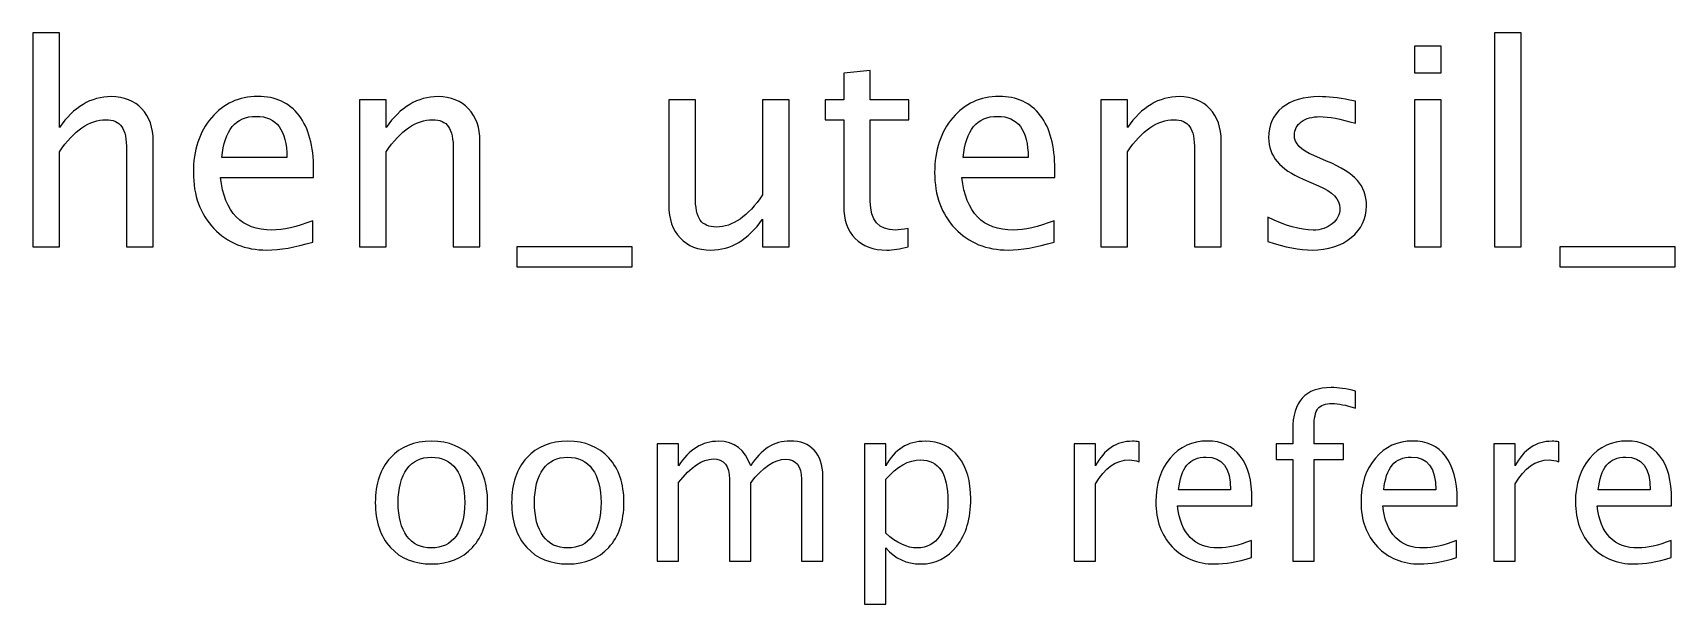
# Model space of a CAD drawing. Header units: centimetres. Extents: x -42.9 to 42.9, y -9 to 28.7.
# Drawn here: x -11.27 to 4.39, y 23.26 to 28.71 of the extents above; entities that cross this region are included whole.
import ezdxf

# ---------------------------------------------------------------- set-up
doc = ezdxf.new("R2010")
doc.units = ezdxf.units.CM
doc.header["$MEASUREMENT"] = 0
doc.layers.add('Layer 1', color=7, linetype='Continuous')

msp = doc.modelspace()

# ---------------------------------------------------------------- linework, layer by layer
at = {"layer": 'Layer 1'}
for points, knots in [([(-11.2712, 26.67044), (-11.2712, 26.67044), (-11.2712, 28.71037), (-11.2712, 28.71037), (-11.2712, 28.71037), (-11.2712, 28.71037), (-11.0172, 28.71037), (-11.0172, 28.71037), (-11.0172, 28.71037), (-11.0172, 28.71037), (-11.0172, 27.80771), (-11.0172, 27.80771), (-11.0172, 27.80771), (-10.8827, 28.00394), (-10.71778, 28.10183), (-10.52287, 28.10183), (-10.52287, 28.10183), (-10.40028, 28.10183), (-10.30283, 28.06347), (-10.23095, 27.9863), (-10.23095, 27.9863), (-10.15907, 27.90957), (-10.12291, 27.80594), (-10.12291, 27.6763), (-10.12291, 27.6763), (-10.12291, 27.6763), (-10.12291, 26.67044), (-10.12291, 26.67044), (-10.12291, 26.67044), (-10.12291, 26.67044), (-10.37691, 26.67044), (-10.37691, 26.67044), (-10.37691, 26.67044), (-10.37691, 26.67044), (-10.37691, 27.59339), (-10.37691, 27.59339), (-10.37691, 27.59339), (-10.37691, 27.69746), (-10.39234, 27.77155), (-10.42277, 27.81564), (-10.42277, 27.81564), (-10.45364, 27.86018), (-10.50435, 27.88223), (-10.57535, 27.88223), (-10.57535, 27.88223), (-10.73145, 27.88223), (-10.87874, 27.78037), (-11.0172, 27.57664), (-11.0172, 27.57664), (-11.0172, 27.57664), (-11.0172, 26.67044), (-11.0172, 26.67044), (-11.0172, 26.67044), (-11.0172, 26.67044), (-11.2712, 26.67044), (-11.2712, 26.67044)], [0, 0, 0, 0, 0.06666667, 0.06666667, 0.06666667, 0.06666667, 0.13333333, 0.13333333, 0.13333333, 0.13333333, 0.2, 0.2, 0.2, 0.2, 0.26666667, 0.26666667, 0.26666667, 0.26666667, 0.33333333, 0.33333333, 0.33333333, 0.33333333, 0.4, 0.4, 0.4, 0.4, 0.46666667, 0.46666667, 0.46666667, 0.46666667, 0.53333333, 0.53333333, 0.53333333, 0.53333333, 0.6, 0.6, 0.6, 0.6, 0.66666667, 0.66666667, 0.66666667, 0.66666667, 0.73333333, 0.73333333, 0.73333333, 0.73333333, 0.8, 0.8, 0.8, 0.8, 0.86666667, 0.86666667, 0.86666667, 0.86666667, 1, 1, 1, 1]), ([(2.67188, 26.67044), (2.67188, 26.67044), (2.67188, 28.71037), (2.67188, 28.71037), (2.67188, 28.71037), (2.67188, 28.71037), (2.92588, 28.71037), (2.92588, 28.71037), (2.92588, 28.71037), (2.92588, 28.71037), (2.92588, 26.67044), (2.92588, 26.67044), (2.92588, 26.67044), (2.92588, 26.67044), (2.67188, 26.67044), (2.67188, 26.67044)], [0, 0, 0, 0, 0.2, 0.2, 0.2, 0.2, 0.4, 0.4, 0.4, 0.4, 0.6, 0.6, 0.6, 0.6, 1, 1, 1, 1]), ([(1.90724, 28.32938), (1.90724, 28.32938), (1.90724, 28.58338), (1.90724, 28.58338), (1.90724, 28.58338), (1.90724, 28.58338), (2.16124, 28.58338), (2.16124, 28.58338), (2.16124, 28.58338), (2.16124, 28.58338), (2.16124, 28.32938), (2.16124, 28.32938), (2.16124, 28.32938), (2.16124, 28.32938), (1.90724, 28.32938), (1.90724, 28.32938)], [0, 0, 0, 0, 0.2, 0.2, 0.2, 0.2, 0.4, 0.4, 0.4, 0.4, 0.6, 0.6, 0.6, 0.6, 1, 1, 1, 1]), ([(-2.92052, 26.67088), (-2.99901, 26.64927), (-3.06736, 26.63869), (-3.12513, 26.63869), (-3.12513, 26.63869), (-3.25478, 26.63869), (-3.35576, 26.67573), (-3.42808, 26.74981), (-3.42808, 26.74981), (-3.50084, 26.8239), (-3.537, 26.92664), (-3.537, 27.0585), (-3.537, 27.0585), (-3.537, 27.0585), (-3.537, 27.88223), (-3.537, 27.88223), (-3.537, 27.88223), (-3.537, 27.88223), (-3.7125, 27.88223), (-3.7125, 27.88223), (-3.7125, 27.88223), (-3.7125, 27.88223), (-3.7125, 28.07273), (-3.7125, 28.07273), (-3.7125, 28.07273), (-3.7125, 28.07273), (-3.537, 28.07273), (-3.537, 28.07273), (-3.537, 28.07273), (-3.537, 28.07273), (-3.537, 28.32629), (-3.537, 28.32629), (-3.537, 28.32629), (-3.537, 28.32629), (-3.283, 28.35054), (-3.283, 28.35054), (-3.283, 28.35054), (-3.283, 28.35054), (-3.283, 28.07273), (-3.283, 28.07273), (-3.283, 28.07273), (-3.283, 28.07273), (-2.91523, 28.07273), (-2.91523, 28.07273), (-2.91523, 28.07273), (-2.91523, 28.07273), (-2.91523, 27.88223), (-2.91523, 27.88223), (-2.91523, 27.88223), (-2.91523, 27.88223), (-3.283, 27.88223), (-3.283, 27.88223), (-3.283, 27.88223), (-3.283, 27.88223), (-3.283, 27.10436), (-3.283, 27.10436), (-3.283, 27.10436), (-3.283, 26.92091), (-3.20318, 26.82919), (-3.04399, 26.82919), (-3.04399, 26.82919), (-3.01004, 26.82919), (-2.96903, 26.83492), (-2.92052, 26.84595), (-2.92052, 26.84595), (-2.92052, 26.84595), (-2.92052, 26.67088), (-2.92052, 26.67088)], [0, 0, 0, 0, 0.05555556, 0.05555556, 0.05555556, 0.05555556, 0.11111111, 0.11111111, 0.11111111, 0.11111111, 0.16666667, 0.16666667, 0.16666667, 0.16666667, 0.22222222, 0.22222222, 0.22222222, 0.22222222, 0.27777778, 0.27777778, 0.27777778, 0.27777778, 0.33333333, 0.33333333, 0.33333333, 0.33333333, 0.38888889, 0.38888889, 0.38888889, 0.38888889, 0.44444444, 0.44444444, 0.44444444, 0.44444444, 0.5, 0.5, 0.5, 0.5, 0.55555556, 0.55555556, 0.55555556, 0.55555556, 0.61111111, 0.61111111, 0.61111111, 0.61111111, 0.66666667, 0.66666667, 0.66666667, 0.66666667, 0.72222222, 0.72222222, 0.72222222, 0.72222222, 0.77777778, 0.77777778, 0.77777778, 0.77777778, 0.83333333, 0.83333333, 0.83333333, 0.83333333, 0.88888889, 0.88888889, 0.88888889, 0.88888889, 1, 1, 1, 1]), ([(-8.59979, 26.71542), (-8.77045, 26.66427), (-8.91641, 26.63869), (-9.03812, 26.63869), (-9.03812, 26.63869), (-9.24582, 26.63869), (-9.41471, 26.70748), (-9.54479, 26.84462), (-9.54479, 26.84462), (-9.67488, 26.98177), (-9.74015, 27.15948), (-9.74015, 27.3782), (-9.74015, 27.3782), (-9.74015, 27.59031), (-9.68282, 27.76449), (-9.56773, 27.90075), (-9.56773, 27.90075), (-9.45263, 28.03657), (-9.30535, 28.10448), (-9.12587, 28.10448), (-9.12587, 28.10448), (-8.9561, 28.10448), (-8.82469, 28.04407), (-8.73208, 27.92324), (-8.73208, 27.92324), (-8.63948, 27.80241), (-8.59318, 27.63132), (-8.59318, 27.40951), (-8.59318, 27.40951), (-8.59318, 27.40951), (-8.5945, 27.3319), (-8.5945, 27.3319), (-8.5945, 27.3319), (-8.5945, 27.3319), (-9.48085, 27.3319), (-9.48085, 27.3319), (-9.48085, 27.3319), (-9.44381, 26.99676), (-9.28021, 26.82919), (-8.99049, 26.82919), (-8.99049, 26.82919), (-8.88422, 26.82919), (-8.75413, 26.85918), (-8.59979, 26.91915), (-8.59979, 26.91915), (-8.59979, 26.91915), (-8.59979, 26.71542), (-8.59979, 26.71542)], [0, 0, 0, 0, 0.07692308, 0.07692308, 0.07692308, 0.07692308, 0.15384615, 0.15384615, 0.15384615, 0.15384615, 0.23076923, 0.23076923, 0.23076923, 0.23076923, 0.30769231, 0.30769231, 0.30769231, 0.30769231, 0.38461538, 0.38461538, 0.38461538, 0.38461538, 0.46153846, 0.46153846, 0.46153846, 0.46153846, 0.53846154, 0.53846154, 0.53846154, 0.53846154, 0.61538462, 0.61538462, 0.61538462, 0.61538462, 0.69230769, 0.69230769, 0.69230769, 0.69230769, 0.76923077, 0.76923077, 0.76923077, 0.76923077, 0.84615385, 0.84615385, 0.84615385, 0.84615385, 1, 1, 1, 1]), ([(-8.15485, 26.67044), (-8.15485, 26.67044), (-8.15485, 28.07273), (-8.15485, 28.07273), (-8.15485, 28.07273), (-8.15485, 28.07273), (-7.90085, 28.07273), (-7.90085, 28.07273), (-7.90085, 28.07273), (-7.90085, 28.07273), (-7.90085, 27.80771), (-7.90085, 27.80771), (-7.90085, 27.80771), (-7.76635, 28.00394), (-7.60143, 28.10183), (-7.40652, 28.10183), (-7.40652, 28.10183), (-7.28393, 28.10183), (-7.18648, 28.06347), (-7.1146, 27.9863), (-7.1146, 27.9863), (-7.04272, 27.90957), (-7.00656, 27.80594), (-7.00656, 27.6763), (-7.00656, 27.6763), (-7.00656, 27.6763), (-7.00656, 26.67044), (-7.00656, 26.67044), (-7.00656, 26.67044), (-7.00656, 26.67044), (-7.26056, 26.67044), (-7.26056, 26.67044), (-7.26056, 26.67044), (-7.26056, 26.67044), (-7.26056, 27.59339), (-7.26056, 27.59339), (-7.26056, 27.59339), (-7.26056, 27.69746), (-7.27599, 27.77155), (-7.30642, 27.81564), (-7.30642, 27.81564), (-7.33729, 27.86018), (-7.388, 27.88223), (-7.459, 27.88223), (-7.459, 27.88223), (-7.6151, 27.88223), (-7.76239, 27.78037), (-7.90085, 27.57664), (-7.90085, 27.57664), (-7.90085, 27.57664), (-7.90085, 26.67044), (-7.90085, 26.67044), (-7.90085, 26.67044), (-7.90085, 26.67044), (-8.15485, 26.67044), (-8.15485, 26.67044)], [0, 0, 0, 0, 0.06666667, 0.06666667, 0.06666667, 0.06666667, 0.13333333, 0.13333333, 0.13333333, 0.13333333, 0.2, 0.2, 0.2, 0.2, 0.26666667, 0.26666667, 0.26666667, 0.26666667, 0.33333333, 0.33333333, 0.33333333, 0.33333333, 0.4, 0.4, 0.4, 0.4, 0.46666667, 0.46666667, 0.46666667, 0.46666667, 0.53333333, 0.53333333, 0.53333333, 0.53333333, 0.6, 0.6, 0.6, 0.6, 0.66666667, 0.66666667, 0.66666667, 0.66666667, 0.73333333, 0.73333333, 0.73333333, 0.73333333, 0.8, 0.8, 0.8, 0.8, 0.86666667, 0.86666667, 0.86666667, 0.86666667, 1, 1, 1, 1]), ([(-4.31134, 26.67044), (-4.31134, 26.67044), (-4.31134, 26.93414), (-4.31134, 26.93414), (-4.31134, 26.93414), (-4.44672, 26.73703), (-4.61121, 26.63869), (-4.80435, 26.63869), (-4.80435, 26.63869), (-4.92694, 26.63869), (-5.0244, 26.67705), (-5.09672, 26.75422), (-5.09672, 26.75422), (-5.16948, 26.83139), (-5.20564, 26.93502), (-5.20564, 27.06599), (-5.20564, 27.06599), (-5.20564, 27.06599), (-5.20564, 28.07273), (-5.20564, 28.07273), (-5.20564, 28.07273), (-5.20564, 28.07273), (-4.95164, 28.07273), (-4.95164, 28.07273), (-4.95164, 28.07273), (-4.95164, 28.07273), (-4.95164, 27.14889), (-4.95164, 27.14889), (-4.95164, 27.14889), (-4.95164, 27.0435), (-4.9362, 26.96898), (-4.90577, 26.92488), (-4.90577, 26.92488), (-4.87491, 26.88034), (-4.82375, 26.85829), (-4.75188, 26.85829), (-4.75188, 26.85829), (-4.59665, 26.85829), (-4.44937, 26.96016), (-4.31134, 27.16433), (-4.31134, 27.16433), (-4.31134, 27.16433), (-4.31134, 28.07273), (-4.31134, 28.07273), (-4.31134, 28.07273), (-4.31134, 28.07273), (-4.05735, 28.07273), (-4.05735, 28.07273), (-4.05735, 28.07273), (-4.05735, 28.07273), (-4.05735, 26.67044), (-4.05735, 26.67044), (-4.05735, 26.67044), (-4.05735, 26.67044), (-4.31134, 26.67044), (-4.31134, 26.67044)], [0, 0, 0, 0, 0.06666667, 0.06666667, 0.06666667, 0.06666667, 0.13333333, 0.13333333, 0.13333333, 0.13333333, 0.2, 0.2, 0.2, 0.2, 0.26666667, 0.26666667, 0.26666667, 0.26666667, 0.33333333, 0.33333333, 0.33333333, 0.33333333, 0.4, 0.4, 0.4, 0.4, 0.46666667, 0.46666667, 0.46666667, 0.46666667, 0.53333333, 0.53333333, 0.53333333, 0.53333333, 0.6, 0.6, 0.6, 0.6, 0.66666667, 0.66666667, 0.66666667, 0.66666667, 0.73333333, 0.73333333, 0.73333333, 0.73333333, 0.8, 0.8, 0.8, 0.8, 0.86666667, 0.86666667, 0.86666667, 0.86666667, 1, 1, 1, 1]), ([(-1.52881, 26.71542), (-1.69947, 26.66427), (-1.84543, 26.63869), (-1.96714, 26.63869), (-1.96714, 26.63869), (-2.17484, 26.63869), (-2.34373, 26.70748), (-2.47381, 26.84462), (-2.47381, 26.84462), (-2.6039, 26.98177), (-2.66917, 27.15948), (-2.66917, 27.3782), (-2.66917, 27.3782), (-2.66917, 27.59031), (-2.61184, 27.76449), (-2.49675, 27.90075), (-2.49675, 27.90075), (-2.38165, 28.03657), (-2.23437, 28.10448), (-2.05489, 28.10448), (-2.05489, 28.10448), (-1.88512, 28.10448), (-1.75371, 28.04407), (-1.6611, 27.92324), (-1.6611, 27.92324), (-1.5685, 27.80241), (-1.5222, 27.63132), (-1.5222, 27.40951), (-1.5222, 27.40951), (-1.5222, 27.40951), (-1.52352, 27.3319), (-1.52352, 27.3319), (-1.52352, 27.3319), (-1.52352, 27.3319), (-2.40987, 27.3319), (-2.40987, 27.3319), (-2.40987, 27.3319), (-2.37283, 26.99676), (-2.20923, 26.82919), (-1.91951, 26.82919), (-1.91951, 26.82919), (-1.81324, 26.82919), (-1.68315, 26.85918), (-1.52881, 26.91915), (-1.52881, 26.91915), (-1.52881, 26.91915), (-1.52881, 26.71542), (-1.52881, 26.71542)], [0, 0, 0, 0, 0.07692308, 0.07692308, 0.07692308, 0.07692308, 0.15384615, 0.15384615, 0.15384615, 0.15384615, 0.23076923, 0.23076923, 0.23076923, 0.23076923, 0.30769231, 0.30769231, 0.30769231, 0.30769231, 0.38461538, 0.38461538, 0.38461538, 0.38461538, 0.46153846, 0.46153846, 0.46153846, 0.46153846, 0.53846154, 0.53846154, 0.53846154, 0.53846154, 0.61538462, 0.61538462, 0.61538462, 0.61538462, 0.69230769, 0.69230769, 0.69230769, 0.69230769, 0.76923077, 0.76923077, 0.76923077, 0.76923077, 0.84615385, 0.84615385, 0.84615385, 0.84615385, 1, 1, 1, 1]), ([(-1.08387, 26.67044), (-1.08387, 26.67044), (-1.08387, 28.07273), (-1.08387, 28.07273), (-1.08387, 28.07273), (-1.08387, 28.07273), (-0.82987, 28.07273), (-0.82987, 28.07273), (-0.82987, 28.07273), (-0.82987, 28.07273), (-0.82987, 27.80771), (-0.82987, 27.80771), (-0.82987, 27.80771), (-0.69537, 28.00394), (-0.53045, 28.10183), (-0.33554, 28.10183), (-0.33554, 28.10183), (-0.21295, 28.10183), (-0.1155, 28.06347), (-0.04362, 27.9863), (-0.04362, 27.9863), (0.02826, 27.90957), (0.06442, 27.80594), (0.06442, 27.6763), (0.06442, 27.6763), (0.06442, 27.6763), (0.06442, 26.67044), (0.06442, 26.67044), (0.06442, 26.67044), (0.06442, 26.67044), (-0.18958, 26.67044), (-0.18958, 26.67044), (-0.18958, 26.67044), (-0.18958, 26.67044), (-0.18958, 27.59339), (-0.18958, 27.59339), (-0.18958, 27.59339), (-0.18958, 27.69746), (-0.20501, 27.77155), (-0.23544, 27.81564), (-0.23544, 27.81564), (-0.26631, 27.86018), (-0.31702, 27.88223), (-0.38802, 27.88223), (-0.38802, 27.88223), (-0.54412, 27.88223), (-0.69141, 27.78037), (-0.82987, 27.57664), (-0.82987, 27.57664), (-0.82987, 27.57664), (-0.82987, 26.67044), (-0.82987, 26.67044), (-0.82987, 26.67044), (-0.82987, 26.67044), (-1.08387, 26.67044), (-1.08387, 26.67044)], [0, 0, 0, 0, 0.06666667, 0.06666667, 0.06666667, 0.06666667, 0.13333333, 0.13333333, 0.13333333, 0.13333333, 0.2, 0.2, 0.2, 0.2, 0.26666667, 0.26666667, 0.26666667, 0.26666667, 0.33333333, 0.33333333, 0.33333333, 0.33333333, 0.4, 0.4, 0.4, 0.4, 0.46666667, 0.46666667, 0.46666667, 0.46666667, 0.53333333, 0.53333333, 0.53333333, 0.53333333, 0.6, 0.6, 0.6, 0.6, 0.66666667, 0.66666667, 0.66666667, 0.66666667, 0.73333333, 0.73333333, 0.73333333, 0.73333333, 0.8, 0.8, 0.8, 0.8, 0.86666667, 0.86666667, 0.86666667, 0.86666667, 1, 1, 1, 1]), ([(0.50804, 26.72071), (0.50804, 26.72071), (0.50804, 26.95354), (0.50804, 26.95354), (0.50804, 26.95354), (0.67429, 26.87064), (0.81848, 26.82919), (0.94151, 26.82919), (0.94151, 26.82919), (1.01472, 26.82919), (1.07557, 26.84903), (1.12364, 26.88872), (1.12364, 26.88872), (1.1717, 26.92797), (1.19595, 26.97736), (1.19595, 27.03689), (1.19595, 27.03689), (1.19595, 27.12376), (1.12849, 27.19564), (0.99355, 27.25252), (0.99355, 27.25252), (0.99355, 27.25252), (0.84494, 27.31558), (0.84494, 27.31558), (0.84494, 27.31558), (0.62578, 27.40642), (0.51598, 27.53783), (0.51598, 27.70849), (0.51598, 27.70849), (0.51598, 27.83064), (0.55919, 27.92677), (0.64562, 27.99688), (0.64562, 27.99688), (0.73205, 28.067), (0.85067, 28.10183), (1.00105, 28.10183), (1.00105, 28.10183), (1.0791, 28.10183), (1.17611, 28.09125), (1.2912, 28.06964), (1.2912, 28.06964), (1.2912, 28.06964), (1.34412, 28.0595), (1.34412, 28.0595), (1.34412, 28.0595), (1.34412, 28.0595), (1.34412, 27.84783), (1.34412, 27.84783), (1.34412, 27.84783), (1.20257, 27.89017), (1.08968, 27.91133), (1.00545, 27.91133), (1.00545, 27.91133), (0.93137, 27.91133), (0.87272, 27.89502), (0.82818, 27.86283), (0.82818, 27.86283), (0.78409, 27.83064), (0.76204, 27.78742), (0.76204, 27.73318), (0.76204, 27.73318), (0.76204, 27.65689), (0.82377, 27.59207), (0.94769, 27.5396), (0.94769, 27.5396), (0.94769, 27.5396), (1.06984, 27.488), (1.06984, 27.488), (1.06984, 27.488), (1.2083, 27.42979), (1.3062, 27.36806), (1.36352, 27.30323), (1.36352, 27.30323), (1.42129, 27.23841), (1.44995, 27.15727), (1.44995, 27.06026), (1.44995, 27.06026), (1.44995, 26.93723), (1.40145, 26.83625), (1.30399, 26.75731), (1.30399, 26.75731), (1.20698, 26.67838), (1.08262, 26.63869), (0.93137, 26.63869), (0.93137, 26.63869), (0.81496, 26.63869), (0.67429, 26.66603), (0.50804, 26.72071)], [0, 0, 0, 0, 0.04347826, 0.04347826, 0.04347826, 0.04347826, 0.08695652, 0.08695652, 0.08695652, 0.08695652, 0.13043478, 0.13043478, 0.13043478, 0.13043478, 0.17391304, 0.17391304, 0.17391304, 0.17391304, 0.2173913, 0.2173913, 0.2173913, 0.2173913, 0.26086957, 0.26086957, 0.26086957, 0.26086957, 0.30434783, 0.30434783, 0.30434783, 0.30434783, 0.34782609, 0.34782609, 0.34782609, 0.34782609, 0.39130435, 0.39130435, 0.39130435, 0.39130435, 0.43478261, 0.43478261, 0.43478261, 0.43478261, 0.47826087, 0.47826087, 0.47826087, 0.47826087, 0.52173913, 0.52173913, 0.52173913, 0.52173913, 0.56521739, 0.56521739, 0.56521739, 0.56521739, 0.60869565, 0.60869565, 0.60869565, 0.60869565, 0.65217391, 0.65217391, 0.65217391, 0.65217391, 0.69565217, 0.69565217, 0.69565217, 0.69565217, 0.73913043, 0.73913043, 0.73913043, 0.73913043, 0.7826087, 0.7826087, 0.7826087, 0.7826087, 0.82608696, 0.82608696, 0.82608696, 0.82608696, 0.86956522, 0.86956522, 0.86956522, 0.86956522, 0.91304348, 0.91304348, 0.91304348, 0.91304348, 1, 1, 1, 1]), ([(1.90724, 26.67044), (1.90724, 26.67044), (1.90724, 28.07273), (1.90724, 28.07273), (1.90724, 28.07273), (1.90724, 28.07273), (2.16124, 28.07273), (2.16124, 28.07273), (2.16124, 28.07273), (2.16124, 28.07273), (2.16124, 26.67044), (2.16124, 26.67044), (2.16124, 26.67044), (2.16124, 26.67044), (1.90724, 26.67044), (1.90724, 26.67044)], [0, 0, 0, 0, 0.2, 0.2, 0.2, 0.2, 0.4, 0.4, 0.4, 0.4, 0.6, 0.6, 0.6, 0.6, 1, 1, 1, 1]), ([(-9.46762, 27.5224), (-9.46762, 27.5224), (-8.8485, 27.5224), (-8.8485, 27.5224), (-8.8485, 27.5224), (-8.8485, 27.78345), (-8.94596, 27.91398), (-9.14042, 27.91398), (-9.14042, 27.91398), (-9.33622, 27.91398), (-9.44514, 27.78345), (-9.46762, 27.5224)], [0, 0, 0, 0, 0.25, 0.25, 0.25, 0.25, 0.5, 0.5, 0.5, 0.5, 1, 1, 1, 1]), ([(-2.39664, 27.5224), (-2.39664, 27.5224), (-1.77752, 27.5224), (-1.77752, 27.5224), (-1.77752, 27.5224), (-1.77752, 27.78345), (-1.87498, 27.91398), (-2.06944, 27.91398), (-2.06944, 27.91398), (-2.26524, 27.91398), (-2.37416, 27.78345), (-2.39664, 27.5224)], [0, 0, 0, 0, 0.25, 0.25, 0.25, 0.25, 0.5, 0.5, 0.5, 0.5, 1, 1, 1, 1]), ([(-6.65555, 26.47994), (-6.65555, 26.47994), (-6.65555, 26.67044), (-6.65555, 26.67044), (-6.65555, 26.67044), (-6.65555, 26.67044), (-5.55488, 26.67044), (-5.55488, 26.67044), (-5.55488, 26.67044), (-5.55488, 26.67044), (-5.55488, 26.47994), (-5.55488, 26.47994), (-5.55488, 26.47994), (-5.55488, 26.47994), (-6.65555, 26.47994), (-6.65555, 26.47994)], [0, 0, 0, 0, 0.2, 0.2, 0.2, 0.2, 0.4, 0.4, 0.4, 0.4, 0.6, 0.6, 0.6, 0.6, 1, 1, 1, 1]), ([(3.29364, 26.47994), (3.29364, 26.47994), (3.29364, 26.67044), (3.29364, 26.67044), (3.29364, 26.67044), (3.29364, 26.67044), (4.39431, 26.67044), (4.39431, 26.67044), (4.39431, 26.67044), (4.39431, 26.67044), (4.39431, 26.47994), (4.39431, 26.47994), (4.39431, 26.47994), (4.39431, 26.47994), (3.29364, 26.47994), (3.29364, 26.47994)], [0, 0, 0, 0, 0.2, 0.2, 0.2, 0.2, 0.4, 0.4, 0.4, 0.4, 0.6, 0.6, 0.6, 0.6, 1, 1, 1, 1]), ([(0.7465, 23.67044), (0.7465, 23.67044), (0.7465, 24.63987), (0.7465, 24.63987), (0.7465, 24.63987), (0.7465, 24.63987), (0.5874, 24.63987), (0.5874, 24.63987), (0.5874, 24.63987), (0.5874, 24.63987), (0.5874, 24.79228), (0.5874, 24.79228), (0.5874, 24.79228), (0.5874, 24.79228), (0.7465, 24.79228), (0.7465, 24.79228), (0.7465, 24.79228), (0.7465, 24.79228), (0.7465, 24.92668), (0.7465, 24.92668), (0.7465, 24.92668), (0.7465, 25.19409), (0.86856, 25.32779), (1.11268, 25.32779), (1.11268, 25.32779), (1.18112, 25.32779), (1.25873, 25.3165), (1.34552, 25.29393), (1.34552, 25.29393), (1.34552, 25.29393), (1.34552, 25.13094), (1.34552, 25.13094), (1.34552, 25.13094), (1.25344, 25.16058), (1.17971, 25.17539), (1.12433, 25.17539), (1.12433, 25.17539), (1.05695, 25.17539), (1.01108, 25.15952), (0.98674, 25.12741), (0.98674, 25.12741), (0.96205, 25.09531), (0.9497, 25.03569), (0.9497, 24.94856), (0.9497, 24.94856), (0.9497, 24.94856), (0.9497, 24.79228), (0.9497, 24.79228), (0.9497, 24.79228), (0.9497, 24.79228), (1.23157, 24.79228), (1.23157, 24.79228), (1.23157, 24.79228), (1.23157, 24.79228), (1.23157, 24.63987), (1.23157, 24.63987), (1.23157, 24.63987), (1.23157, 24.63987), (0.9497, 24.63987), (0.9497, 24.63987), (0.9497, 24.63987), (0.9497, 24.63987), (0.9497, 23.67044), (0.9497, 23.67044), (0.9497, 23.67044), (0.9497, 23.67044), (0.7465, 23.67044), (0.7465, 23.67044)], [0, 0, 0, 0, 0.05555556, 0.05555556, 0.05555556, 0.05555556, 0.11111111, 0.11111111, 0.11111111, 0.11111111, 0.16666667, 0.16666667, 0.16666667, 0.16666667, 0.22222222, 0.22222222, 0.22222222, 0.22222222, 0.27777778, 0.27777778, 0.27777778, 0.27777778, 0.33333333, 0.33333333, 0.33333333, 0.33333333, 0.38888889, 0.38888889, 0.38888889, 0.38888889, 0.44444444, 0.44444444, 0.44444444, 0.44444444, 0.5, 0.5, 0.5, 0.5, 0.55555556, 0.55555556, 0.55555556, 0.55555556, 0.61111111, 0.61111111, 0.61111111, 0.61111111, 0.66666667, 0.66666667, 0.66666667, 0.66666667, 0.72222222, 0.72222222, 0.72222222, 0.72222222, 0.77777778, 0.77777778, 0.77777778, 0.77777778, 0.83333333, 0.83333333, 0.83333333, 0.83333333, 0.88888889, 0.88888889, 0.88888889, 0.88888889, 1, 1, 1, 1]), ([(-7.46899, 23.64504), (-7.63374, 23.64504), (-7.76427, 23.6976), (-7.86022, 23.80273), (-7.86022, 23.80273), (-7.95653, 23.90786), (-8.00451, 24.05074), (-8.00451, 24.231), (-8.00451, 24.231), (-8.00451, 24.41092), (-7.95653, 24.55344), (-7.86022, 24.65822), (-7.86022, 24.65822), (-7.76427, 24.76299), (-7.63374, 24.81556), (-7.46899, 24.81556), (-7.46899, 24.81556), (-7.30424, 24.81556), (-7.17372, 24.76299), (-7.07776, 24.65822), (-7.07776, 24.65822), (-6.98145, 24.55344), (-6.93347, 24.41092), (-6.93347, 24.231), (-6.93347, 24.231), (-6.93347, 24.05074), (-6.98145, 23.90786), (-7.07776, 23.80273), (-7.07776, 23.80273), (-7.17372, 23.6976), (-7.30424, 23.64504), (-7.46899, 23.64504)], [0, 0, 0, 0, 0.11111111, 0.11111111, 0.11111111, 0.11111111, 0.22222222, 0.22222222, 0.22222222, 0.22222222, 0.33333333, 0.33333333, 0.33333333, 0.33333333, 0.44444444, 0.44444444, 0.44444444, 0.44444444, 0.55555556, 0.55555556, 0.55555556, 0.55555556, 0.66666667, 0.66666667, 0.66666667, 0.66666667, 0.77777778, 0.77777778, 0.77777778, 0.77777778, 1, 1, 1, 1]), ([(-6.16865, 23.64504), (-6.3334, 23.64504), (-6.46393, 23.6976), (-6.55988, 23.80273), (-6.55988, 23.80273), (-6.65619, 23.90786), (-6.70417, 24.05074), (-6.70417, 24.231), (-6.70417, 24.231), (-6.70417, 24.41092), (-6.65619, 24.55344), (-6.55988, 24.65822), (-6.55988, 24.65822), (-6.46393, 24.76299), (-6.3334, 24.81556), (-6.16865, 24.81556), (-6.16865, 24.81556), (-6.0039, 24.81556), (-5.87338, 24.76299), (-5.77742, 24.65822), (-5.77742, 24.65822), (-5.68111, 24.55344), (-5.63313, 24.41092), (-5.63313, 24.231), (-5.63313, 24.231), (-5.63313, 24.05074), (-5.68111, 23.90786), (-5.77742, 23.80273), (-5.77742, 23.80273), (-5.87338, 23.6976), (-6.0039, 23.64504), (-6.16865, 23.64504)], [0, 0, 0, 0, 0.11111111, 0.11111111, 0.11111111, 0.11111111, 0.22222222, 0.22222222, 0.22222222, 0.22222222, 0.33333333, 0.33333333, 0.33333333, 0.33333333, 0.44444444, 0.44444444, 0.44444444, 0.44444444, 0.55555556, 0.55555556, 0.55555556, 0.55555556, 0.66666667, 0.66666667, 0.66666667, 0.66666667, 0.77777778, 0.77777778, 0.77777778, 0.77777778, 1, 1, 1, 1]), ([(-5.31493, 23.67044), (-5.31493, 23.67044), (-5.31493, 24.79228), (-5.31493, 24.79228), (-5.31493, 24.79228), (-5.31493, 24.79228), (-5.11173, 24.79228), (-5.11173, 24.79228), (-5.11173, 24.79228), (-5.11173, 24.79228), (-5.11173, 24.58026), (-5.11173, 24.58026), (-5.11173, 24.58026), (-5.0126, 24.73724), (-4.8856, 24.81556), (-4.73002, 24.81556), (-4.73002, 24.81556), (-4.58009, 24.81556), (-4.47814, 24.73724), (-4.42381, 24.58026), (-4.42381, 24.58026), (-4.3275, 24.73865), (-4.20191, 24.81768), (-4.04775, 24.81768), (-4.04775, 24.81768), (-3.94932, 24.81768), (-3.87277, 24.78875), (-3.81809, 24.73054), (-3.81809, 24.73054), (-3.76341, 24.67233), (-3.73589, 24.59084), (-3.73589, 24.48606), (-3.73589, 24.48606), (-3.73589, 24.48606), (-3.73589, 23.67044), (-3.73589, 23.67044), (-3.73589, 23.67044), (-3.73589, 23.67044), (-3.93909, 23.67044), (-3.93909, 23.67044), (-3.93909, 23.67044), (-3.93909, 23.67044), (-3.93909, 24.45255), (-3.93909, 24.45255), (-3.93909, 24.45255), (-3.93909, 24.58026), (-3.98989, 24.64411), (-4.09149, 24.64411), (-4.09149, 24.64411), (-4.19698, 24.64411), (-4.30775, 24.56967), (-4.42381, 24.42045), (-4.42381, 24.42045), (-4.42381, 24.42045), (-4.42381, 23.67044), (-4.42381, 23.67044), (-4.42381, 23.67044), (-4.42381, 23.67044), (-4.62701, 23.67044), (-4.62701, 23.67044), (-4.62701, 23.67044), (-4.62701, 23.67044), (-4.62701, 24.45326), (-4.62701, 24.45326), (-4.62701, 24.45326), (-4.62701, 24.58202), (-4.67852, 24.64622), (-4.78188, 24.64622), (-4.78188, 24.64622), (-4.88454, 24.64622), (-4.99461, 24.57144), (-5.11173, 24.42151), (-5.11173, 24.42151), (-5.11173, 24.42151), (-5.11173, 23.67044), (-5.11173, 23.67044), (-5.11173, 23.67044), (-5.11173, 23.67044), (-5.31493, 23.67044), (-5.31493, 23.67044)], [0, 0, 0, 0, 0.04761905, 0.04761905, 0.04761905, 0.04761905, 0.0952381, 0.0952381, 0.0952381, 0.0952381, 0.14285714, 0.14285714, 0.14285714, 0.14285714, 0.19047619, 0.19047619, 0.19047619, 0.19047619, 0.23809524, 0.23809524, 0.23809524, 0.23809524, 0.28571429, 0.28571429, 0.28571429, 0.28571429, 0.33333333, 0.33333333, 0.33333333, 0.33333333, 0.38095238, 0.38095238, 0.38095238, 0.38095238, 0.42857143, 0.42857143, 0.42857143, 0.42857143, 0.47619048, 0.47619048, 0.47619048, 0.47619048, 0.52380952, 0.52380952, 0.52380952, 0.52380952, 0.57142857, 0.57142857, 0.57142857, 0.57142857, 0.61904762, 0.61904762, 0.61904762, 0.61904762, 0.66666667, 0.66666667, 0.66666667, 0.66666667, 0.71428571, 0.71428571, 0.71428571, 0.71428571, 0.76190476, 0.76190476, 0.76190476, 0.76190476, 0.80952381, 0.80952381, 0.80952381, 0.80952381, 0.85714286, 0.85714286, 0.85714286, 0.85714286, 0.9047619, 0.9047619, 0.9047619, 0.9047619, 1, 1, 1, 1]), ([(-3.33867, 23.26192), (-3.33867, 23.26192), (-3.33867, 24.79228), (-3.33867, 24.79228), (-3.33867, 24.79228), (-3.33867, 24.79228), (-3.13547, 24.79228), (-3.13547, 24.79228), (-3.13547, 24.79228), (-3.13547, 24.79228), (-3.13547, 24.58026), (-3.13547, 24.58026), (-3.13547, 24.58026), (-3.05221, 24.73724), (-2.92698, 24.81556), (-2.76011, 24.81556), (-2.76011, 24.81556), (-2.625, 24.81556), (-2.51881, 24.76652), (-2.4412, 24.6681), (-2.4412, 24.6681), (-2.36359, 24.56967), (-2.32478, 24.43526), (-2.32478, 24.26487), (-2.32478, 24.26487), (-2.32478, 24.07931), (-2.36888, 23.92938), (-2.45672, 23.81578), (-2.45672, 23.81578), (-2.54457, 23.70184), (-2.66028, 23.64504), (-2.8035, 23.64504), (-2.8035, 23.64504), (-2.9365, 23.64504), (-3.04727, 23.69584), (-3.13547, 23.79779), (-3.13547, 23.79779), (-3.13547, 23.79779), (-3.13547, 23.26192), (-3.13547, 23.26192), (-3.13547, 23.26192), (-3.13547, 23.26192), (-3.33867, 23.26192), (-3.33867, 23.26192)], [0, 0, 0, 0, 0.08333333, 0.08333333, 0.08333333, 0.08333333, 0.16666667, 0.16666667, 0.16666667, 0.16666667, 0.25, 0.25, 0.25, 0.25, 0.33333333, 0.33333333, 0.33333333, 0.33333333, 0.41666667, 0.41666667, 0.41666667, 0.41666667, 0.5, 0.5, 0.5, 0.5, 0.58333333, 0.58333333, 0.58333333, 0.58333333, 0.66666667, 0.66666667, 0.66666667, 0.66666667, 0.75, 0.75, 0.75, 0.75, 0.83333333, 0.83333333, 0.83333333, 0.83333333, 1, 1, 1, 1]), ([(-1.33701, 23.67044), (-1.33701, 23.67044), (-1.33701, 24.79228), (-1.33701, 24.79228), (-1.33701, 24.79228), (-1.33701, 24.79228), (-1.13381, 24.79228), (-1.13381, 24.79228), (-1.13381, 24.79228), (-1.13381, 24.79228), (-1.13381, 24.58026), (-1.13381, 24.58026), (-1.13381, 24.58026), (-1.05302, 24.73724), (-0.9359, 24.81556), (-0.78209, 24.81556), (-0.78209, 24.81556), (-0.76128, 24.81556), (-0.7394, 24.81379), (-0.71683, 24.81027), (-0.71683, 24.81027), (-0.71683, 24.81027), (-0.71683, 24.62012), (-0.71683, 24.62012), (-0.71683, 24.62012), (-0.7521, 24.63176), (-0.78315, 24.63776), (-0.80996, 24.63776), (-0.80996, 24.63776), (-0.93908, 24.63776), (-1.04703, 24.56156), (-1.13381, 24.40881), (-1.13381, 24.40881), (-1.13381, 24.40881), (-1.13381, 23.67044), (-1.13381, 23.67044), (-1.13381, 23.67044), (-1.13381, 23.67044), (-1.33701, 23.67044), (-1.33701, 23.67044)], [0, 0, 0, 0, 0.09090909, 0.09090909, 0.09090909, 0.09090909, 0.18181818, 0.18181818, 0.18181818, 0.18181818, 0.27272727, 0.27272727, 0.27272727, 0.27272727, 0.36363636, 0.36363636, 0.36363636, 0.36363636, 0.45454545, 0.45454545, 0.45454545, 0.45454545, 0.54545455, 0.54545455, 0.54545455, 0.54545455, 0.63636364, 0.63636364, 0.63636364, 0.63636364, 0.72727273, 0.72727273, 0.72727273, 0.72727273, 0.81818182, 0.81818182, 0.81818182, 0.81818182, 1, 1, 1, 1]), ([(0.35244, 23.70642), (0.21592, 23.6655), (0.09915, 23.64504), (0.00178, 23.64504), (0.00178, 23.64504), (-0.16438, 23.64504), (-0.29949, 23.70007), (-0.40356, 23.80979), (-0.40356, 23.80979), (-0.50763, 23.9195), (-0.55984, 24.06167), (-0.55984, 24.23665), (-0.55984, 24.23665), (-0.55984, 24.40634), (-0.51398, 24.54568), (-0.4219, 24.65469), (-0.4219, 24.65469), (-0.32983, 24.76335), (-0.212, 24.81768), (-0.06842, 24.81768), (-0.06842, 24.81768), (0.0674, 24.81768), (0.17253, 24.76934), (0.24661, 24.67268), (0.24661, 24.67268), (0.32069, 24.57602), (0.35774, 24.43914), (0.35774, 24.2617), (0.35774, 24.2617), (0.35774, 24.2617), (0.35668, 24.19961), (0.35668, 24.19961), (0.35668, 24.19961), (0.35668, 24.19961), (-0.35241, 24.19961), (-0.35241, 24.19961), (-0.35241, 24.19961), (-0.32277, 23.9315), (-0.19189, 23.79744), (0.03988, 23.79744), (0.03988, 23.79744), (0.1249, 23.79744), (0.22897, 23.82143), (0.35244, 23.86941), (0.35244, 23.86941), (0.35244, 23.86941), (0.35244, 23.70642), (0.35244, 23.70642)], [0, 0, 0, 0, 0.07692308, 0.07692308, 0.07692308, 0.07692308, 0.15384615, 0.15384615, 0.15384615, 0.15384615, 0.23076923, 0.23076923, 0.23076923, 0.23076923, 0.30769231, 0.30769231, 0.30769231, 0.30769231, 0.38461538, 0.38461538, 0.38461538, 0.38461538, 0.46153846, 0.46153846, 0.46153846, 0.46153846, 0.53846154, 0.53846154, 0.53846154, 0.53846154, 0.61538462, 0.61538462, 0.61538462, 0.61538462, 0.69230769, 0.69230769, 0.69230769, 0.69230769, 0.76923077, 0.76923077, 0.76923077, 0.76923077, 0.84615385, 0.84615385, 0.84615385, 0.84615385, 1, 1, 1, 1]), ([(2.31001, 23.70642), (2.17349, 23.6655), (2.05672, 23.64504), (1.95935, 23.64504), (1.95935, 23.64504), (1.79319, 23.64504), (1.65808, 23.70007), (1.55401, 23.80979), (1.55401, 23.80979), (1.44994, 23.9195), (1.39773, 24.06167), (1.39773, 24.23665), (1.39773, 24.23665), (1.39773, 24.40634), (1.44359, 24.54568), (1.53567, 24.65469), (1.53567, 24.65469), (1.62774, 24.76335), (1.74557, 24.81768), (1.88915, 24.81768), (1.88915, 24.81768), (2.02497, 24.81768), (2.1301, 24.76934), (2.20418, 24.67268), (2.20418, 24.67268), (2.27826, 24.57602), (2.31531, 24.43914), (2.31531, 24.2617), (2.31531, 24.2617), (2.31531, 24.2617), (2.31425, 24.19961), (2.31425, 24.19961), (2.31425, 24.19961), (2.31425, 24.19961), (1.60516, 24.19961), (1.60516, 24.19961), (1.60516, 24.19961), (1.6348, 23.9315), (1.76568, 23.79744), (1.99745, 23.79744), (1.99745, 23.79744), (2.08247, 23.79744), (2.18654, 23.82143), (2.31001, 23.86941), (2.31001, 23.86941), (2.31001, 23.86941), (2.31001, 23.70642), (2.31001, 23.70642)], [0, 0, 0, 0, 0.07692308, 0.07692308, 0.07692308, 0.07692308, 0.15384615, 0.15384615, 0.15384615, 0.15384615, 0.23076923, 0.23076923, 0.23076923, 0.23076923, 0.30769231, 0.30769231, 0.30769231, 0.30769231, 0.38461538, 0.38461538, 0.38461538, 0.38461538, 0.46153846, 0.46153846, 0.46153846, 0.46153846, 0.53846154, 0.53846154, 0.53846154, 0.53846154, 0.61538462, 0.61538462, 0.61538462, 0.61538462, 0.69230769, 0.69230769, 0.69230769, 0.69230769, 0.76923077, 0.76923077, 0.76923077, 0.76923077, 0.84615385, 0.84615385, 0.84615385, 0.84615385, 1, 1, 1, 1]), ([(2.66597, 23.67044), (2.66597, 23.67044), (2.66597, 24.79228), (2.66597, 24.79228), (2.66597, 24.79228), (2.66597, 24.79228), (2.86917, 24.79228), (2.86917, 24.79228), (2.86917, 24.79228), (2.86917, 24.79228), (2.86917, 24.58026), (2.86917, 24.58026), (2.86917, 24.58026), (2.94996, 24.73724), (3.06708, 24.81556), (3.22089, 24.81556), (3.22089, 24.81556), (3.2417, 24.81556), (3.26358, 24.81379), (3.28615, 24.81027), (3.28615, 24.81027), (3.28615, 24.81027), (3.28615, 24.62012), (3.28615, 24.62012), (3.28615, 24.62012), (3.25088, 24.63176), (3.21983, 24.63776), (3.19302, 24.63776), (3.19302, 24.63776), (3.0639, 24.63776), (2.95595, 24.56156), (2.86917, 24.40881), (2.86917, 24.40881), (2.86917, 24.40881), (2.86917, 23.67044), (2.86917, 23.67044), (2.86917, 23.67044), (2.86917, 23.67044), (2.66597, 23.67044), (2.66597, 23.67044)], [0, 0, 0, 0, 0.09090909, 0.09090909, 0.09090909, 0.09090909, 0.18181818, 0.18181818, 0.18181818, 0.18181818, 0.27272727, 0.27272727, 0.27272727, 0.27272727, 0.36363636, 0.36363636, 0.36363636, 0.36363636, 0.45454545, 0.45454545, 0.45454545, 0.45454545, 0.54545455, 0.54545455, 0.54545455, 0.54545455, 0.63636364, 0.63636364, 0.63636364, 0.63636364, 0.72727273, 0.72727273, 0.72727273, 0.72727273, 0.81818182, 0.81818182, 0.81818182, 0.81818182, 1, 1, 1, 1]), ([(4.35542, 23.70642), (4.2189, 23.6655), (4.10213, 23.64504), (4.00476, 23.64504), (4.00476, 23.64504), (3.8386, 23.64504), (3.70349, 23.70007), (3.59942, 23.80979), (3.59942, 23.80979), (3.49535, 23.9195), (3.44314, 24.06167), (3.44314, 24.23665), (3.44314, 24.23665), (3.44314, 24.40634), (3.489, 24.54568), (3.58108, 24.65469), (3.58108, 24.65469), (3.67315, 24.76335), (3.79098, 24.81768), (3.93456, 24.81768), (3.93456, 24.81768), (4.07038, 24.81768), (4.17551, 24.76934), (4.24959, 24.67268), (4.24959, 24.67268), (4.32367, 24.57602), (4.36072, 24.43914), (4.36072, 24.2617), (4.36072, 24.2617), (4.36072, 24.2617), (4.35966, 24.19961), (4.35966, 24.19961), (4.35966, 24.19961), (4.35966, 24.19961), (3.65057, 24.19961), (3.65057, 24.19961), (3.65057, 24.19961), (3.68021, 23.9315), (3.81109, 23.79744), (4.04286, 23.79744), (4.04286, 23.79744), (4.12788, 23.79744), (4.23195, 23.82143), (4.35542, 23.86941), (4.35542, 23.86941), (4.35542, 23.86941), (4.35542, 23.70642), (4.35542, 23.70642)], [0, 0, 0, 0, 0.07692308, 0.07692308, 0.07692308, 0.07692308, 0.15384615, 0.15384615, 0.15384615, 0.15384615, 0.23076923, 0.23076923, 0.23076923, 0.23076923, 0.30769231, 0.30769231, 0.30769231, 0.30769231, 0.38461538, 0.38461538, 0.38461538, 0.38461538, 0.46153846, 0.46153846, 0.46153846, 0.46153846, 0.53846154, 0.53846154, 0.53846154, 0.53846154, 0.61538462, 0.61538462, 0.61538462, 0.61538462, 0.69230769, 0.69230769, 0.69230769, 0.69230769, 0.76923077, 0.76923077, 0.76923077, 0.76923077, 0.84615385, 0.84615385, 0.84615385, 0.84615385, 1, 1, 1, 1]), ([(-7.46935, 23.79744), (-7.3688, 23.79744), (-7.29049, 23.83519), (-7.23475, 23.91103), (-7.23475, 23.91103), (-7.17936, 23.98653), (-7.15149, 24.09342), (-7.15149, 24.231), (-7.15149, 24.231), (-7.15149, 24.36824), (-7.17936, 24.47477), (-7.23475, 24.55027), (-7.23475, 24.55027), (-7.29049, 24.62541), (-7.3688, 24.66316), (-7.46935, 24.66316), (-7.46935, 24.66316), (-7.57024, 24.66316), (-7.64856, 24.62541), (-7.70359, 24.55027), (-7.70359, 24.55027), (-7.75898, 24.47477), (-7.78649, 24.36824), (-7.78649, 24.231), (-7.78649, 24.231), (-7.78649, 24.09342), (-7.75898, 23.98653), (-7.70359, 23.91103), (-7.70359, 23.91103), (-7.64856, 23.83519), (-7.57024, 23.79744), (-7.46935, 23.79744)], [0, 0, 0, 0, 0.11111111, 0.11111111, 0.11111111, 0.11111111, 0.22222222, 0.22222222, 0.22222222, 0.22222222, 0.33333333, 0.33333333, 0.33333333, 0.33333333, 0.44444444, 0.44444444, 0.44444444, 0.44444444, 0.55555556, 0.55555556, 0.55555556, 0.55555556, 0.66666667, 0.66666667, 0.66666667, 0.66666667, 0.77777778, 0.77777778, 0.77777778, 0.77777778, 1, 1, 1, 1]), ([(-6.16901, 23.79744), (-6.06846, 23.79744), (-5.99015, 23.83519), (-5.93441, 23.91103), (-5.93441, 23.91103), (-5.87902, 23.98653), (-5.85115, 24.09342), (-5.85115, 24.231), (-5.85115, 24.231), (-5.85115, 24.36824), (-5.87902, 24.47477), (-5.93441, 24.55027), (-5.93441, 24.55027), (-5.99015, 24.62541), (-6.06846, 24.66316), (-6.16901, 24.66316), (-6.16901, 24.66316), (-6.2699, 24.66316), (-6.34822, 24.62541), (-6.40325, 24.55027), (-6.40325, 24.55027), (-6.45864, 24.47477), (-6.48615, 24.36824), (-6.48615, 24.231), (-6.48615, 24.231), (-6.48615, 24.09342), (-6.45864, 23.98653), (-6.40325, 23.91103), (-6.40325, 23.91103), (-6.34822, 23.83519), (-6.2699, 23.79744), (-6.16901, 23.79744)], [0, 0, 0, 0, 0.11111111, 0.11111111, 0.11111111, 0.11111111, 0.22222222, 0.22222222, 0.22222222, 0.22222222, 0.33333333, 0.33333333, 0.33333333, 0.33333333, 0.44444444, 0.44444444, 0.44444444, 0.44444444, 0.55555556, 0.55555556, 0.55555556, 0.55555556, 0.66666667, 0.66666667, 0.66666667, 0.66666667, 0.77777778, 0.77777778, 0.77777778, 0.77777778, 1, 1, 1, 1]), ([(-3.13547, 23.93785), (-3.03069, 23.84436), (-2.93086, 23.79744), (-2.83596, 23.79744), (-2.83596, 23.79744), (-2.74247, 23.79744), (-2.67015, 23.8366), (-2.61935, 23.91456), (-2.61935, 23.91456), (-2.5682, 23.99253), (-2.5428, 24.10224), (-2.5428, 24.24406), (-2.5428, 24.24406), (-2.5428, 24.50652), (-2.62959, 24.63776), (-2.80315, 24.63776), (-2.80315, 24.63776), (-2.91675, 24.63776), (-3.02752, 24.57637), (-3.13547, 24.45326), (-3.13547, 24.45326), (-3.13547, 24.45326), (-3.13547, 23.93785), (-3.13547, 23.93785)], [0, 0, 0, 0, 0.14285714, 0.14285714, 0.14285714, 0.14285714, 0.28571429, 0.28571429, 0.28571429, 0.28571429, 0.42857143, 0.42857143, 0.42857143, 0.42857143, 0.57142857, 0.57142857, 0.57142857, 0.57142857, 0.71428571, 0.71428571, 0.71428571, 0.71428571, 1, 1, 1, 1]), ([(-0.34182, 24.35201), (-0.34182, 24.35201), (0.15348, 24.35201), (0.15348, 24.35201), (0.15348, 24.35201), (0.15348, 24.56085), (0.07551, 24.66527), (-0.08006, 24.66527), (-0.08006, 24.66527), (-0.23669, 24.66527), (-0.32383, 24.56085), (-0.34182, 24.35201)], [0, 0, 0, 0, 0.25, 0.25, 0.25, 0.25, 0.5, 0.5, 0.5, 0.5, 1, 1, 1, 1]), ([(1.61575, 24.35201), (1.61575, 24.35201), (2.11105, 24.35201), (2.11105, 24.35201), (2.11105, 24.35201), (2.11105, 24.56085), (2.03308, 24.66527), (1.87751, 24.66527), (1.87751, 24.66527), (1.72088, 24.66527), (1.63374, 24.56085), (1.61575, 24.35201)], [0, 0, 0, 0, 0.25, 0.25, 0.25, 0.25, 0.5, 0.5, 0.5, 0.5, 1, 1, 1, 1]), ([(3.66116, 24.35201), (3.66116, 24.35201), (4.15646, 24.35201), (4.15646, 24.35201), (4.15646, 24.35201), (4.15646, 24.56085), (4.07849, 24.66527), (3.92292, 24.66527), (3.92292, 24.66527), (3.76629, 24.66527), (3.67915, 24.56085), (3.66116, 24.35201)], [0, 0, 0, 0, 0.25, 0.25, 0.25, 0.25, 0.5, 0.5, 0.5, 0.5, 1, 1, 1, 1])]:
    msp.add_open_spline(points, degree=3, knots=knots, dxfattribs=at)

doc.saveas('drawing.dxf')
